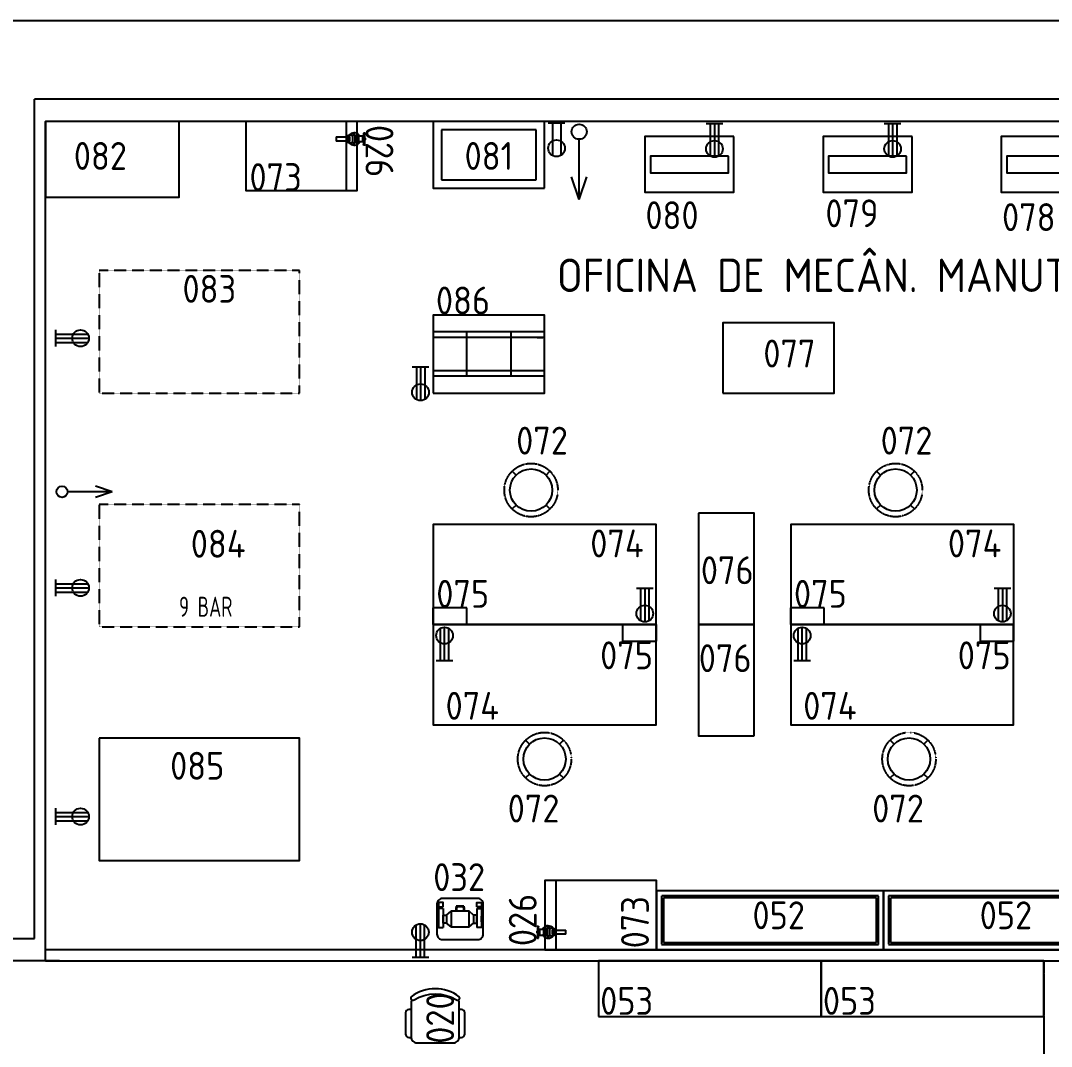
# Model space of a CAD drawing. Header units: millimetres. Extents: x 18768 to 1484868, y -11027 to 520152.
# Drawn here: x 204153 to 213408, y 163760 to 172974 of the extents above; entities that cross this region are included whole.
import ezdxf
from ezdxf.enums import TextEntityAlignment as Align

# ---------------------------------------------------------------- set-up
doc = ezdxf.new("R2010")
doc.units = ezdxf.units.MM
for name, pattern in [('DASHED', [0.75, 0.55, -0.2]), ('DIVIDE', [2.15, 1.5, -0.2, 0.05, -0.15, 0.05, -0.2]), ('HIDDEN', [0.375, 0.25, -0.125]), ('HIDDEN2', [4.7625, 3.175, -1.5875])]:
    doc.linetypes.add(name, pattern=pattern)
for name, color, linetype in [('L018-SIMBOLO1', 3, 'Continuous'), ('L018-SIMBOLO3', 3, 'Continuous'), ('L025-CONTORNO', 7, 'Continuous'), ('L025-IMAGIN', 1, 'DIVIDE'), ('L025-TEXTO', 7, 'Continuous'), ('L025-TRACEJ', 140, 'DASHED'), ('L035-ARRANJO-ADQUIRIR', 102, 'Continuous'), ('L035-ARRANJO-EXISTENTE', 180, 'Continuous'), ('L035-ARRANJO-REMANEJADO', 200, 'Continuous'), ('L035-TEXTO', 40, 'Continuous'), ('PAREDES', 7, 'Continuous')]:
    doc.layers.add(name, color=color, linetype=linetype)
doc.layers.add('L035-DEMOLIÇÃO', color=40, linetype='Continuous', plot=False)
doc.styles.add('ISO-CP--18', font='isocp.shx', dxfattribs={"width": 0.75, "height": 180})
doc.styles.add('ISO-CP--25', font='isocp.shx', dxfattribs={"height": 250})
doc.styles.add('ISO-CP--35', font='isocp.shx', dxfattribs={"height": 350})
doc.styles.add('Itálico', font='italic.shx', dxfattribs={"height": 500})

# ---------------------------------------------------------------- blocks, each defined once
blk = doc.blocks.new('BL_SENAI_id9330313130')
at = {"layer": 'L035-ARRANJO-EXISTENTE', "color": 0}
for p, q in [((-2.2, 568.9), (-2.2, 530.6)), ((13, 568.9), (-2.2, 568.9)), ((13, 530.6), (13, 572.3)), ((81.7, 581.5), (87.6, 585.8)), ((133.6, 581.5), (81.7, 581.5)), ((81.7, 572.3), (81.7, 581)), ((133.6, 572.3), (81.7, 572.3)), ((127.6, 585.8), (87.6, 585.8)), ((133.6, 581.5), (127.6, 585.8)), ((133.6, 572.3), (133.6, 581.5)), ((184.3, 572.3), (184.3, 530.6)), ((13, 530.6), (184.3, 530.6)), ((71, 502.1), (35.4, 460.4)), ((178.5, 460.4), (144.2, 502.1)), ((-9.9, 413.3), (35.4, 419.3)), ((-9.9, 413.3), (-9.9, 346.3)), ((-3.9, 408.1), (35.4, 413.2)), ((-3.9, 408.1), (-3.9, 351.6)), ((-9.9, 346.3), (35.4, 340.4)), ((-3.9, 351.6), (35.4, 346.4)), ((71, 257.5), (35.4, 299.3)), ((178.5, 299.3), (144.2, 257.5)), ((-2.2, 190.8), (-2.2, 229.1)), ((13, 190.8), (-2.2, 190.8)), ((13, 229.1), (184.3, 229.1)), ((13, 229.1), (13, 187.3)), ((133.6, 187.3), (81.7, 187.3)), ((81.7, 187.3), (81.7, 178.6)), ((133.6, 187.3), (133.6, 178.2)), ((184.3, 187.3), (184.3, 229.1)), ((133.6, 178.2), (81.7, 178.2)), ((81.7, 178.2), (87.6, 173.8)), ((127.6, 173.8), (87.6, 173.8)), ((133.6, 178.2), (127.6, 173.8))]:
    blk.add_line(p, q, dxfattribs=at)
blk.add_lwpolyline([(241.9, 587.3), (-28.1, 587.3, 0.414214), (-78.1, 537.3), (-78.1, 222.3, 0.414214), (-28.1, 172.3), (241.9, 172.3, 0.414214), (291.9, 222.3), (291.9, 537.3, 0.414214)], format="xyb", close=True, dxfattribs=at)
for points in [[(-2.2, 530.6), (-42.4, 530.6), (-42.4, 572.3), (184.3, 572.3), (184.3, 568.9)], [(-2.2, 229.1), (-42.4, 229.1), (-42.4, 187.3), (184.3, 187.3), (184.3, 190.8)]]:
    blk.add_lwpolyline(points, dxfattribs=at)
for points in [[(144.2, 502.1), (144.2, 530.6), (71, 530.6), (71, 502.1)], [(35.4, 299.3), (178.5, 299.3), (178.5, 460.4), (35.4, 460.4)], [(144.2, 257.5), (144.2, 229.1), (71, 229.1), (71, 257.5)]]:
    blk.add_lwpolyline(points, close=True, dxfattribs=at)
at = {"layer": 'L025-TEXTO', "style": 'ISO-CP--25'}
blk.add_attdef('rmp_mt_codmaterial', (15, 15), '', height=40, dxfattribs=at)
at = {"layer": 'L025-TEXTO', "style": 'ISO-CP--25', "flags": 1}
for tag in ['rmp_mt_nomeunid', 'rmp_mt_potencia', 'rmp_mt_cod']:
    blk.add_attdef(tag, (15, 15), '', height=40, dxfattribs=at)
blk = doc.blocks.new('BL_SENAI_id9320231060')
at = {"layer": 'L025-CONTORNO', "color": 0}
blk.add_lwpolyline([(0, 0), (2000, 0), (2000, 500), (0, 500)], close=True, dxfattribs=at)
at = {"layer": 'L025-TEXTO', "style": 'Itálico'}
blk.add_attdef('rmp_mt_codmaterial', (15, 15), '', height=40, dxfattribs=at)
at = {"layer": 'L025-TEXTO', "style": 'Itálico', "flags": 1}
for tag in ['rmp_mt_nomeunid', 'rmp_mt_potencia', 'rmp_mt_cod']:
    blk.add_attdef(tag, (15, 15), '', height=40, dxfattribs=at)
blk = doc.blocks.new('BL_SENAI_id9300163103')
at = {"layer": 'L025-CONTORNO', "color": 0}
blk.add_line((-985.2, 85.1), (-985.2, 705.1), dxfattribs=at)
blk.add_lwpolyline([(-1085.2, 85.1), (-85.2, 85.1), (-85.2, 705.1), (-1085.2, 705.1)], close=True, dxfattribs=at)
at = {"layer": 'L025-TEXTO', "style": 'ISO-CP--25'}
blk.add_attdef('rmp_mt_codmaterial', (15, 15), '', height=40, dxfattribs=at)
at = {"layer": 'L025-TEXTO', "style": 'ISO-CP--25', "flags": 1}
for tag in ['rmp_mt_nomeunid', 'rmp_mt_potencia', 'rmp_mt_cod']:
    blk.add_attdef(tag, (15, 15), '', height=40, dxfattribs=at)
blk = doc.blocks.new('BL_SENAI_id9310100320')
at = {"layer": 'L035-ARRANJO-EXISTENTE', "color": 0}
for p, q in [((-200.7, 56.3), (-200.7, 19.7)), ((-200.7, 56.3), (-96, 56.3)), ((-96, 19.7), (-200.7, 19.7)), ((-96, 72.3), (-55.2, 72.3)), ((-96, 3.7), (-96, 72.3)), ((-55.2, 3.7), (-96, 3.7)), ((-29.2, 76), (-35, 76)), ((-35, 67.8), (-35, 0)), ((-35, 0), (-29.2, 0)), ((-29.2, 0), (-29.2, 76)), ((-22.5, 76), (-16.6, 76)), ((-22.5, 0), (-22.5, 76)), ((-16.6, 0), (-22.5, 0)), ((-16.6, 67.8), (-16.6, 0)), ((0.9, 22.8), (0.9, 53.2)), ((39.4, 64.6), (12.3, 64.6)), ((39.4, 11.4), (12.3, 11.4)), ((35, 64.6), (35, 11.4)), ((39.4, 64.6), (39.4, 11.4))]:
    blk.add_line(p, q, dxfattribs=at)
for points in [[(-96, 21.8), (-96, 54.2), (-80.4, 54.2), (-80.4, 21.8)], [(-52.6, 76), (-35, 76), (-35, 0), (-52.6, 0)], [(0.9, 76), (-16.6, 76), (-16.6, 0), (0.9, 0)], [(39.4, 30), (39.4, 45.8), (58.1, 45.8), (58.1, 30)], [(45.4, 91.7), (45.4, 87.5), (54.8, 87.5), (54.8, 91.7)], [(45.4, -15.9), (45.4, -11.8), (54.8, -11.8), (54.8, -15.9)]]:
    blk.add_lwpolyline(points, close=True, dxfattribs=at)
for points in [[(48.1, 45.8), (48.1, 87.5), (52.2, 87.5), (52.2, 45.8)], [(52.2, 30), (52.2, -11.8), (48.1, -11.8), (48.1, 30)]]:
    blk.add_lwpolyline(points, dxfattribs=at)
for centre in [(-41.8, 84.6), (-41.8, -8.6)]:
    blk.add_circle(centre, 4.46, dxfattribs=at)
for centre, radius, start, end in [((-40.5, 38), 55.5, 41.73855, 141.87067), ((-40.5, 38), 55.5, 218.12933, 318.26145), ((-55.2, 74.9), 2.59, 270, 0), ((-55.2, 1.1), 2.59, 0, 90), ((12.3, 76), 11.4, 180, 270), ((12.3, 0), 11.4, 90, 180)]:
    blk.add_arc(centre, radius, start, end, dxfattribs=at)
at = {"layer": 'L025-TEXTO', "style": 'ISO-CP--25'}
blk.add_attdef('rmp_mt_codmaterial', (15, 15), '', height=40, dxfattribs=at)
at = {"layer": 'L025-TEXTO', "style": 'ISO-CP--25', "flags": 1}
for tag in ['rmp_mt_nomeunid', 'rmp_mt_potencia', 'rmp_mt_cod']:
    blk.add_attdef(tag, (15, 15), '', height=40, dxfattribs=at)
blk = doc.blocks.new('BL_SENAI_id9300103501')
at = {"layer": 'L025-CONTORNO', "color": 0}
blk.add_lwpolyline([(-1554.6, 282.4), (-354.6, 282.4), (-354.6, 962.4), (-1554.6, 962.4)], close=True, dxfattribs=at)
at = {"layer": 'L025-TEXTO', "style": 'ISO-CP--25'}
blk.add_attdef('rmp_mt_codmaterial', (15, 15), '', height=40, dxfattribs=at)
at = {"layer": 'L025-TEXTO', "style": 'ISO-CP--25', "flags": 1}
for tag in ['rmp_mt_nomeunid', 'rmp_mt_potencia', 'rmp_mt_cod']:
    blk.add_attdef(tag, (15, 15), '', height=40, dxfattribs=at)
blk = doc.blocks.new('BL_SENAI_id9380320010')
at = {"layer": 'L025-CONTORNO', "color": 0}
blk.add_lwpolyline([(-614.3, -165.9), (485.7, -165.9), (485.7, 1634.1), (-614.3, 1634.1)], close=True, dxfattribs=at)
at = {"layer": 'L025-TEXTO', "style": 'ISO-CP--25'}
blk.add_attdef('rmp_mt_codmaterial', (15, 15), '', height=40, dxfattribs=at)
at = {"layer": 'L025-TEXTO', "style": 'ISO-CP--25', "flags": 1}
for tag in ['rmp_mt_nomeunid', 'rmp_mt_potencia', 'rmp_mt_cod']:
    blk.add_attdef(tag, (15, 15), '', height=40, dxfattribs=at)
blk = doc.blocks.new('BL_SENAI_id9380330030')
at = {"layer": 'L035-ARRANJO-ADQUIRIR', "color": 0, "linetype": 'HIDDEN'}
blk.add_lwpolyline([(-1579.9, -233.3), (220.1, -233.3), (220.1, 866.7), (-1579.9, 866.7)], close=True, dxfattribs=at)
at = {"layer": 'L025-TEXTO', "style": 'ISO-CP--25'}
blk.add_attdef('rmp_mt_codmaterial', (15, 15), '', height=40, dxfattribs=at)
at = {"layer": 'L025-TEXTO', "style": 'ISO-CP--25', "flags": 1}
for tag in ['rmp_mt_nomeunid', 'rmp_mt_potencia', 'rmp_mt_cod']:
    blk.add_attdef(tag, (15, 15), '', height=40, dxfattribs=at)
blk = doc.blocks.new('BL_SENAI_id9380390070')
at = {"layer": 'L025-CONTORNO', "color": 0}
for points in [[(-938.5, 117.1), (-138.5, 117.1), (-138.5, 617.1), (-938.5, 617.1)], [(-888.5, 292.1), (-188.5, 292.1), (-188.5, 442.1), (-888.5, 442.1)]]:
    blk.add_lwpolyline(points, close=True, dxfattribs=at)
at = {"layer": 'L025-TEXTO', "style": 'ISO-CP--25'}
blk.add_attdef('rmp_mt_codmaterial', (15, 15), '', height=40, dxfattribs=at)
at = {"layer": 'L025-TEXTO', "style": 'ISO-CP--25', "flags": 1}
for tag in ['rmp_mt_nomeunid', 'rmp_mt_potencia', 'rmp_mt_cod']:
    blk.add_attdef(tag, (15, 15), '', height=40, dxfattribs=at)
blk = doc.blocks.new('BL_SENAI_id9380390080')
at = {"layer": 'L025-CONTORNO', "color": 0}
for points in [[(-832.5, 54.5), (-32.5, 54.5), (-32.5, 554.5), (-832.5, 554.5)], [(-782.5, 229.5), (-82.5, 229.5), (-82.5, 379.5), (-782.5, 379.5)]]:
    blk.add_lwpolyline(points, close=True, dxfattribs=at)
at = {"layer": 'L025-TEXTO', "style": 'ISO-CP--25'}
blk.add_attdef('rmp_mt_codmaterial', (15, 15), '', height=40, dxfattribs=at)
at = {"layer": 'L025-TEXTO', "style": 'ISO-CP--25', "flags": 1}
for tag in ['rmp_mt_nomeunid', 'rmp_mt_potencia', 'rmp_mt_cod']:
    blk.add_attdef(tag, (15, 15), '', height=40, dxfattribs=at)
blk = doc.blocks.new('BL_SENAI_id9380390090')
at = {"layer": 'L025-CONTORNO', "color": 0}
for points in [[(-682.8, 170.4), (117.2, 170.4), (117.2, 670.4), (-682.8, 670.4)], [(-632.8, 345.4), (67.2, 345.4), (67.2, 495.4), (-632.8, 495.4)]]:
    blk.add_lwpolyline(points, close=True, dxfattribs=at)
at = {"layer": 'L025-TEXTO', "style": 'ISO-CP--25'}
blk.add_attdef('rmp_mt_codmaterial', (15, 15), '', height=40, dxfattribs=at)
at = {"layer": 'L025-TEXTO', "style": 'ISO-CP--25', "flags": 1}
for tag in ['rmp_mt_nomeunid', 'rmp_mt_potencia', 'rmp_mt_cod']:
    blk.add_attdef(tag, (15, 15), '', height=40, dxfattribs=at)
blk = doc.blocks.new('BL_SENAI_id9330320140')
at = {"layer": 'L035-ARRANJO-REMANEJADO', "color": 0}
for p, q in [((-1119.7, 702.2), (-119.7, 702.2)), ((-1119.7, 652.2), (-119.7, 652.2)), ((-819.7, 702.2), (-819.7, 302.2)), ((-419.7, 702.2), (-419.7, 302.2)), ((-1119.7, 352.2), (-119.7, 352.2)), ((-1119.7, 302.2), (-119.7, 302.2)), ((-1053.4, 352.2), (-1103.4, 352.2))]:
    blk.add_line(p, q, dxfattribs=at)
blk.add_lwpolyline([(-119.7, 852.2), (-1119.7, 852.2), (-1119.7, 152.2), (-119.7, 152.2)], close=True, dxfattribs=at)
at = {"layer": 'L025-TEXTO', "style": 'ISO-CP--25'}
blk.add_attdef('rmp_mt_codmaterial', (15, 15), '', height=40, dxfattribs=at)
at = {"layer": 'L025-TEXTO', "style": 'ISO-CP--25', "flags": 1}
for tag in ['rmp_mt_nomeunid', 'rmp_mt_potencia', 'rmp_mt_cod']:
    blk.add_attdef(tag, (15, 15), '', height=40, dxfattribs=at)
blk = doc.blocks.new('BL_SENAI_id9300119427')
at = {"layer": 'L025-CONTORNO', "color": 0}
for p, q in [((-684.6, 1011.8), (-684.6, 161.8)), ((-234.6, 1011.8), (-684.6, 1011.8)), ((-234.6, 161.8), (-234.6, 1011.8)), ((-684.6, 161.8), (-234.6, 161.8))]:
    blk.add_line(p, q, dxfattribs=at)
blk.add_lwpolyline([(-759.6, 86.8), (-159.6, 86.8), (-159.6, 1086.8), (-759.6, 1086.8)], close=True, dxfattribs=at)
at = {"layer": 'L025-TEXTO', "style": 'ISO-CP--25'}
blk.add_attdef('rmp_mt_codmaterial', (15, 15), '', height=40, dxfattribs=at)
at = {"layer": 'L025-TEXTO', "style": 'ISO-CP--25', "flags": 1}
for tag in ['rmp_mt_nomeunid', 'rmp_mt_potencia', 'rmp_mt_cod']:
    blk.add_attdef(tag, (15, 15), '', height=40, dxfattribs=at)
blk = doc.blocks.new('BL_SENAI_id9350520770')
at = {"layer": 'L025-CONTORNO', "color": 0}
blk.add_lwpolyline([(-1125.1, 177.5), (-125.1, 177.5), (-125.1, 807.5), (-1125.1, 807.5)], close=True, dxfattribs=at)
at = {"layer": 'L025-TEXTO', "style": 'ISO-CP--25'}
blk.add_attdef('rmp_mt_codmaterial', (15, 15), '', height=40, dxfattribs=at)
at = {"layer": 'L025-TEXTO', "style": 'ISO-CP--25', "flags": 1}
for tag in ['rmp_mt_nomeunid', 'rmp_mt_potencia', 'rmp_mt_cod']:
    blk.add_attdef(tag, (15, 15), '', height=40, dxfattribs=at)
blk = doc.blocks.new('BL_SENAI_id9320230770')
at = {"layer": 'L025-CONTORNO', "color": 0}
blk.add_lwpolyline([(-848.2, -168.9), (1191.8, -168.9), (1191.8, 361.1), (-848.2, 361.1)], close=True, dxfattribs=at)
at = {"layer": 'L025-CONTORNO', "color": 0, "linetype": 'HIDDEN2'}
for points in [[(-803.2, -123.9), (1146.8, -123.9), (1146.8, 316.1), (-803.2, 316.1)], [(-785.2, -105.9), (1128.8, -105.9), (1128.8, 298.1), (-785.2, 298.1)]]:
    blk.add_lwpolyline(points, close=True, dxfattribs=at)
at = {"layer": 'L025-TEXTO', "style": 'ISO-CP--25'}
blk.add_attdef('rmp_mt_codmaterial', (15, 15), '', height=40, dxfattribs=at)
at = {"layer": 'L025-TEXTO', "style": 'ISO-CP--25', "flags": 1}
for tag in ['rmp_mt_nomeunid', 'rmp_mt_potencia', 'rmp_mt_cod']:
    blk.add_attdef(tag, (15, 15), '', height=40, dxfattribs=at)
blk = doc.blocks.new('BL_SENAI_id9300121710')
at = {"layer": 'L035-ARRANJO-EXISTENTE', "color": 0}
for p, q in [((-300, 150), (-300, 0)), ((-300, 150), (0, 150)), ((0, 150), (0, 0)), ((-300, 0), (0, 0))]:
    blk.add_line(p, q, dxfattribs=at)
at = {"layer": 'L025-TEXTO', "style": 'ISO-CP--25'}
blk.add_attdef('rmp_mt_codmaterial', (15, 15), '', height=40, dxfattribs=at)
at = {"layer": 'L025-TEXTO', "style": 'ISO-CP--25', "flags": 1}
for tag in ['rmp_mt_nomeunid', 'rmp_mt_potencia', 'rmp_mt_cod']:
    blk.add_attdef(tag, (15, 15), '', height=40, dxfattribs=at)
blk = doc.blocks.new('BL_SENAI_id9320240290')
at = {"layer": 'L025-CONTORNO', "color": 0}
blk.add_lwpolyline([(-248.5, 37.7), (-248.5, 2037.7), (-1148.5, 2037.7), (-1148.5, 37.7)], close=True, dxfattribs=at)
at = {"layer": 'L025-TEXTO', "style": 'ISO-CP--25'}
blk.add_attdef('rmp_mt_codmaterial', (15, 15), '', height=40, dxfattribs=at)
at = {"layer": 'L025-TEXTO', "style": 'ISO-CP--25', "flags": 1}
for tag in ['rmp_mt_nomeunid', 'rmp_mt_potencia', 'rmp_mt_cod']:
    blk.add_attdef(tag, (15, 15), '', height=40, dxfattribs=at)
blk = doc.blocks.new('BL_SENAI_id9320240380')
at = {"layer": 'L025-CONTORNO', "color": 0}
blk.add_lwpolyline([(-795.8, 248.5), (204.2, 248.5), (204.2, 748.5), (-795.8, 748.5)], close=True, dxfattribs=at)
at = {"layer": 'L025-TEXTO', "style": 'ISO-CP--18'}
blk.add_attdef('rmp_mt_codmaterial', (15, 15), '', height=40, dxfattribs=at)
at = {"layer": 'L025-TEXTO', "style": 'ISO-CP--18', "flags": 1}
for tag in ['rmp_mt_nomeunid', 'rmp_mt_potencia', 'rmp_mt_cod']:
    blk.add_attdef(tag, (15, 15), '', height=40, dxfattribs=at)
blk = doc.blocks.new('BL_SENAI_id9320211340')
at = {"layer": 'L025-TRACEJ', "color": 0}
blk.add_circle((184.9, 38.9), 240, dxfattribs=at)
at = {"layer": 'L035-ARRANJO-EXISTENTE', "color": 0}
for p, q in [((50.6, 173.3), (15.2, 208.7)), ((319.3, 173.3), (354.6, 208.7)), ((50.6, -95.4), (15.2, -130.8)), ((319.3, -95.4), (354.6, -130.8))]:
    blk.add_line(p, q, dxfattribs=at)
blk.add_circle((184.9, 38.9), 190, dxfattribs=at)
at = {"layer": 'L025-TEXTO', "style": 'ISO-CP--25'}
blk.add_attdef('rmp_mt_codmaterial', (15, 15), '', height=40, dxfattribs=at)
at = {"layer": 'L025-TEXTO', "style": 'ISO-CP--25', "flags": 1}
for tag in ['rmp_mt_nomeunid', 'rmp_mt_potencia', 'rmp_mt_cod']:
    blk.add_attdef(tag, (15, 15), '', height=40, dxfattribs=at)
blk = doc.blocks.new('BL_SENAI_id9320210400')
at = {"layer": 'L035-ARRANJO-ADQUIRIR', "color": 0}
for points in [[(-689.7, 550.3, -0.290756), (-310.2, 550.3, 0.829608), (-283.9, 578.9, 0.333333), (-716.3, 578.9, 0.829608), (-690, 550.3)], [(-717.1, 464.5), (-737.1, 464.5, 0.414214), (-767.1, 434.5), (-767.1, 244.5, 0.414214), (-737.1, 214.5), (-716.9, 214.5)], [(-710.1, 549.8, 0.129448), (-717.1, 523.2), (-717.1, 218.5, 0.414214), (-663, 164.5), (-337.9, 164.5, 0.414214), (-283.9, 218.5), (-283.9, 524.9, 0.120944), (-290, 549.9)], [(-283.9, 214.5), (-263.9, 214.5, 0.414214), (-233.9, 244.5), (-233.9, 434.5, 0.414214), (-263.9, 464.5), (-283.9, 464.5)]]:
    blk.add_lwpolyline(points, format="xyb", dxfattribs=at)
at = {"layer": 'L025-TEXTO', "style": 'ISO-CP--25'}
blk.add_attdef('rmp_mt_codmaterial', (15, 15), '', height=40, dxfattribs=at)
at = {"layer": 'L025-TEXTO', "style": 'ISO-CP--25', "flags": 1}
for tag in ['rmp_mt_nomeunid', 'rmp_mt_potencia', 'rmp_mt_cod']:
    blk.add_attdef(tag, (15, 15), '', height=40, dxfattribs=at)

msp = doc.modelspace()

# ---------------------------------------------------------------- linework, layer by layer
at = {"layer": 'L018-SIMBOLO1'}
for p, q in [((209039.482, 172051.772), (208889.482, 172051.772)), ((208926.982, 172051.772), (208926.982, 171761.82)), ((209001.982, 172051.772), (209001.982, 171761.82)), ((210457.317, 172045.821), (210307.317, 172045.821)), ((210344.817, 172045.821), (210344.817, 171755.869)), ((210382.317, 172045.821), (210382.317, 171745.821)), ((210419.817, 172045.821), (210419.817, 171755.869)), ((212057.317, 172045.821), (211907.317, 172045.821)), ((211944.817, 172045.821), (211944.817, 171755.869)), ((211982.317, 172045.821), (211982.317, 171745.821)), ((212019.817, 172045.821), (212019.817, 171755.869)), ((204465.519, 170195.464), (204465.519, 170045.464)), ((204465.519, 170157.964), (204755.471, 170157.964)), ((204465.519, 170120.464), (204765.519, 170120.464)), ((204465.519, 170082.964), (204755.471, 170082.964)), ((207818.287, 169860.181), (207668.287, 169860.181)), ((207705.787, 169860.181), (207705.787, 169570.229)), ((207743.287, 169860.181), (207743.287, 169560.181)), ((207780.787, 169860.181), (207780.787, 169570.229)), ((204465.519, 167953.079), (204465.519, 167803.079)), ((204465.519, 167915.579), (204755.471, 167915.579)), ((204465.519, 167878.079), (204765.519, 167878.079)), ((204465.519, 167840.579), (204755.471, 167840.579)), ((209831.905, 167872.252), (209681.905, 167872.252)), ((209719.405, 167872.252), (209719.405, 167582.3)), ((209756.905, 167872.252), (209756.905, 167572.252)), ((209794.405, 167872.252), (209794.405, 167582.3)), ((213043.055, 167872.252), (212893.055, 167872.252)), ((212930.555, 167872.252), (212930.555, 167582.3)), ((212968.055, 167872.252), (212968.055, 167572.252)), ((213005.555, 167872.252), (213005.555, 167582.3)), ((211170.282, 167224.72), (211170.282, 167524.72)), ((211132.782, 167224.72), (211132.782, 167514.672)), ((211207.782, 167224.72), (211207.782, 167514.672)), ((211095.282, 167224.72), (211245.282, 167224.72)), ((204465.519, 165898.472), (204465.519, 165748.472)), ((204465.519, 165860.972), (204755.471, 165860.972)), ((204465.519, 165823.472), (204765.519, 165823.472)), ((204465.519, 165785.972), (204755.471, 165785.972)), ((207704.742, 164560.704), (207704.742, 164850.656)), ((207742.242, 164560.704), (207742.242, 164860.704)), ((207779.742, 164560.704), (207779.742, 164850.656)), ((207667.242, 164560.704), (207817.242, 164560.704))]:
    msp.add_line(p, q, dxfattribs=at)
at = {"layer": 'L018-SIMBOLO1', "color": 3}
for p, q in [((207959.131, 167224.72), (207959.131, 167524.72)), ((207921.631, 167224.72), (207921.631, 167514.672)), ((207996.631, 167224.72), (207996.631, 167514.672)), ((207884.131, 167224.72), (208034.131, 167224.72))]:
    msp.add_line(p, q, dxfattribs=at)
at = {"layer": 'L018-SIMBOLO1'}
for centre in [(208964.482, 171826.772), (210382.317, 171820.821), (211982.317, 171820.821), (204690.519, 170120.464), (207743.287, 169635.181), (204690.519, 167878.079), (209756.905, 167647.252), (212968.055, 167647.252), (211170.282, 167449.72), (204690.519, 165823.472), (207742.242, 164785.704)]:
    msp.add_circle(centre, 75, dxfattribs=at)
at = {"layer": 'L018-SIMBOLO1', "color": 3}
msp.add_circle((207959.131, 167449.72), 75, dxfattribs=at)
at = {"layer": 'L018-SIMBOLO3'}
for p, q in [((209167.737, 171367.778), (209167.737, 171907.778)), ((209167.737, 171367.778), (209100.237, 171570.278)), ((209167.737, 171367.778), (209235.237, 171570.278)), ((204974.269, 168741.287), (204574.269, 168741.287)), ((204974.269, 168741.287), (204824.269, 168791.287)), ((204974.269, 168741.287), (204824.269, 168691.287))]:
    msp.add_line(p, q, dxfattribs=at)
for centre, radius in [((209167.737, 171975.278), 67.5), ((204524.269, 168741.287), 50)]:
    msp.add_circle(centre, radius, dxfattribs=at)
at = {"layer": 'L025-IMAGIN'}
msp.add_line((213341.498, 164528.486), (213341.498, 163328.486), dxfattribs=at)
at = {"layer": 'L035-DEMOLIÇÃO', "linetype": 'ByBlock', "lineweight": -2}
msp.add_lwpolyline([(243039.686, 135444.965), (151141.405, 135444.965), (151141.405, 172973.559), (243039.686, 172973.559)], close=True, dxfattribs=at)
at = {"layer": 'PAREDES', "ltscale": 0.01}
for p, q in [((204276.428, 164728.486), (204276.428, 172268.486)), ((204376.428, 164528.486), (204376.428, 172068.486))]:
    msp.add_line(p, q, dxfattribs=at)
at = {"layer": 'PAREDES'}
for p, q in [((219603.279, 172268.486), (204276.428, 172268.486)), ((219603.279, 172068.486), (204376.428, 172068.486)), ((187253.279, 164728.486), (204276.428, 164728.486)), ((214341.498, 164628.486), (204376.428, 164628.486)), ((204500.309, 164528.486), (187253.279, 164528.486)), ((204376.428, 164528.486), (214341.498, 164528.486))]:
    msp.add_line(p, q, dxfattribs=at)

# ---------------------------------------------------------------- block references
at = {"layer": 'L035-ARRANJO-ADQUIRIR'}
ref = msp.add_blockref('BL_SENAI_id9300103501', (204021.878, 172350.877), dxfattribs=dict(at, rotation=180))
ref.add_attrib('rmp_mt_codmaterial', '082', dxfattribs={"layer": 'L025-TEXTO', "height": 250, "style": 'ISO-CP--25'}).set_placement((204868.761, 171758.277), align=Align.MIDDLE)
ref = msp.add_blockref('BL_SENAI_id9300163103', (206089.509, 172153.603), dxfattribs=dict(at, rotation=180))
ref.add_attrib('rmp_mt_codmaterial', '073', dxfattribs={"layer": 'L025-TEXTO', "height": 250, "style": 'ISO-CP--25'}).set_placement((206442.273, 171568.357), align=Align.MIDDLE)
ref = msp.add_blockref('BL_SENAI_id9300119427', (208944.829, 172228.096), dxfattribs=dict(at, rotation=90))
ref.add_attrib('rmp_mt_codmaterial', '081', dxfattribs={"layer": 'L025-TEXTO', "height": 250, "style": 'ISO-CP--25'}).set_placement((208356.867, 171758.221), align=Align.MIDDLE)
ref = msp.add_blockref('BL_SENAI_id9310100320', (207187.218, 171872.135), dxfattribs=at)
ref.add_attrib('rmp_mt_codmaterial', '026', dxfattribs={"layer": 'L025-TEXTO', "height": 250, "rotation": 270, "style": 'ISO-CP--25'}).set_placement((207374.694, 171801.814), align=Align.MIDDLE)
ref = msp.add_blockref('BL_SENAI_id9380390070', (209619.487, 172049.454), dxfattribs=dict(at, rotation=180))
ref.add_attrib('rmp_mt_codmaterial', '080', dxfattribs={"layer": 'L025-TEXTO', "height": 250, "style": 'ISO-CP--25'}).set_placement((210001.293, 171226.116), align=Align.MIDDLE)
ref = msp.add_blockref('BL_SENAI_id9380390080', (211325.566, 171986.85), dxfattribs=dict(at, rotation=180))
ref.add_attrib('rmp_mt_codmaterial', '079', dxfattribs={"layer": 'L025-TEXTO', "height": 250, "style": 'ISO-CP--25'}).set_placement((211617.442, 171242.634), align=Align.MIDDLE)
ref = msp.add_blockref('BL_SENAI_id9380390090', (213075.235, 172102.693), dxfattribs=dict(at, rotation=180))
ref.add_attrib('rmp_mt_codmaterial', '078', dxfattribs={"layer": 'L025-TEXTO', "height": 250, "style": 'ISO-CP--25'}).set_placement((213205.05, 171208.728), align=Align.MIDDLE)
ref = msp.add_blockref('BL_SENAI_id9380330030', (205078.114, 170495.224), dxfattribs=dict(at, rotation=180))
ref.add_attrib('rmp_mt_codmaterial', '083', dxfattribs={"layer": 'L025-TEXTO', "height": 250, "style": 'ISO-CP--25'}).set_placement((205846.96, 170564.523), align=Align.MIDDLE)
ref = msp.add_blockref('BL_SENAI_id9330320140', (207738.341, 170480.644), dxfattribs=dict(at, rotation=180))
ref.add_attrib('rmp_mt_codmaterial', '086', dxfattribs={"layer": 'L025-TEXTO', "height": 250, "style": 'ISO-CP--25'}).set_placement((208124.851, 170459.76), align=Align.MIDDLE)
ref = msp.add_blockref('BL_SENAI_id9350520770', (211583.118, 169450.981), dxfattribs=at)
ref.add_attrib('rmp_mt_codmaterial', '077', dxfattribs={"layer": 'L025-TEXTO', "height": 250, "style": 'ISO-CP--25'}).set_placement((211055.76, 169982.98), align=Align.MIDDLE)
ref = msp.add_blockref('BL_SENAI_id9320211340', (208551.097, 168717.584), dxfattribs=at)
ref.add_attrib('rmp_mt_codmaterial', '072', dxfattribs={"layer": 'L025-TEXTO', "height": 250, "style": 'ISO-CP--25'}).set_placement((208834.611, 169200.68), align=Align.MIDDLE)
ref = msp.add_blockref('BL_SENAI_id9320211340', (211823.733, 168717.584), dxfattribs=at)
ref.add_attrib('rmp_mt_codmaterial', '072', dxfattribs={"layer": 'L025-TEXTO', "height": 250, "style": 'ISO-CP--25'}).set_placement((212107.247, 169200.68), align=Align.MIDDLE)
ref = msp.add_blockref('BL_SENAI_id9380330030', (205078.114, 168395.224), dxfattribs=dict(at, rotation=180))
ref.add_attrib('rmp_mt_codmaterial', '084', dxfattribs={"layer": 'L025-TEXTO', "height": 250, "style": 'ISO-CP--25'}).set_placement((205926.726, 168274.694), align=Align.MIDDLE)
ref = msp.add_blockref('BL_SENAI_id9320240380', (209989.604, 167752.666), dxfattribs=dict(at, rotation=270))
ref.add_attrib('rmp_mt_codmaterial', '076', dxfattribs={"layer": 'L025-TEXTO', "height": 250, "style": 'ISO-CP--18'}).set_placement((210497.389, 167911.434), align=Align.CENTER)
ref = msp.add_blockref('BL_SENAI_id9320240290', (207820.361, 167299.983), dxfattribs=dict(at, rotation=270))
ref.add_attrib('rmp_mt_codmaterial', '074', dxfattribs={"layer": 'L025-TEXTO', "height": 250, "style": 'ISO-CP--25'}).set_placement((209507.523, 168277.784), align=Align.MIDDLE)
ref = msp.add_blockref('BL_SENAI_id9320240290', (211031.511, 167299.983), dxfattribs=dict(at, rotation=270))
ref.add_attrib('rmp_mt_codmaterial', '074', dxfattribs={"layer": 'L025-TEXTO', "height": 250, "style": 'ISO-CP--25'}).set_placement((212718.673, 168277.784), align=Align.MIDDLE)
ref = msp.add_blockref('BL_SENAI_id9300121710', (207858.018, 167698.486), dxfattribs=dict(at, rotation=180))
ref.add_attrib('rmp_mt_codmaterial', '075', dxfattribs={"layer": 'L025-TEXTO', "height": 250, "style": 'ISO-CP--25'}).set_placement((208122.521, 167824.583), align=Align.MIDDLE)
ref = msp.add_blockref('BL_SENAI_id9300121710', (211069.169, 167698.486), dxfattribs=dict(at, rotation=180))
ref.add_attrib('rmp_mt_codmaterial', '075', dxfattribs={"layer": 'L025-TEXTO', "height": 250, "style": 'ISO-CP--25'}).set_placement((211333.672, 167824.583), align=Align.MIDDLE)
ref = msp.add_blockref('BL_SENAI_id9320240290', (209895.675, 167796.989), dxfattribs=dict(at, rotation=90))
ref.add_attrib('rmp_mt_codmaterial', '074', dxfattribs={"layer": 'L025-TEXTO', "height": 250, "style": 'ISO-CP--25'}).set_placement((208208.513, 166819.187), align=Align.MIDDLE)
ref = msp.add_blockref('BL_SENAI_id9300121710', (209858.018, 167398.486), dxfattribs=at)
ref.add_attrib('rmp_mt_codmaterial', '075', dxfattribs={"layer": 'L025-TEXTO', "height": 250, "style": 'ISO-CP--25'}).set_placement((209593.514, 167272.389), align=Align.MIDDLE)
ref = msp.add_blockref('BL_SENAI_id9320240380', (210986.523, 167344.306), dxfattribs=dict(at, rotation=90))
ref.add_attrib('rmp_mt_codmaterial', '076', dxfattribs={"layer": 'L025-TEXTO', "height": 250, "style": 'ISO-CP--18'}).set_placement((210478.738, 167121.601), align=Align.CENTER)
ref = msp.add_blockref('BL_SENAI_id9320240290', (213106.826, 167796.989), dxfattribs=dict(at, rotation=90))
ref.add_attrib('rmp_mt_codmaterial', '074', dxfattribs={"layer": 'L025-TEXTO', "height": 250, "style": 'ISO-CP--25'}).set_placement((211419.664, 166819.187), align=Align.MIDDLE)
ref = msp.add_blockref('BL_SENAI_id9300121710', (213069.169, 167398.486), dxfattribs=at)
ref.add_attrib('rmp_mt_codmaterial', '075', dxfattribs={"layer": 'L025-TEXTO', "height": 250, "style": 'ISO-CP--25'}).set_placement((212804.665, 167272.389), align=Align.MIDDLE)
ref = msp.add_blockref('BL_SENAI_id9380320010', (205023.904, 165914.22), dxfattribs=dict(at, rotation=270))
ref.add_attrib('rmp_mt_codmaterial', '085', (205495.038, 166155.07), dxfattribs={"layer": 'L025-TEXTO', "height": 250, "style": 'ISO-CP--25'})
ref = msp.add_blockref('BL_SENAI_id9320211340', (209041.968, 166379.388), dxfattribs=dict(at, rotation=180))
ref.add_attrib('rmp_mt_codmaterial', '072', dxfattribs={"layer": 'L025-TEXTO', "height": 250, "style": 'ISO-CP--25'}).set_placement((208758.454, 165896.291), align=Align.MIDDLE)
ref = msp.add_blockref('BL_SENAI_id9320211340', (212314.604, 166379.388), dxfattribs=dict(at, rotation=180))
ref.add_attrib('rmp_mt_codmaterial', '072', dxfattribs={"layer": 'L025-TEXTO', "height": 250, "style": 'ISO-CP--25'}).set_placement((212031.09, 165896.291), align=Align.MIDDLE)
ref = msp.add_blockref('BL_SENAI_id9330313130', (207718.415, 165010.753), dxfattribs=dict(at, rotation=270))
ref.add_attrib('rmp_mt_codmaterial', '032', dxfattribs={"layer": 'L025-TEXTO', "height": 250, "style": 'ISO-CP--25'}).set_placement((208090.16, 165154.954), align=Align.CENTER)
ref = msp.add_blockref('BL_SENAI_id9300163103', (209946.115, 164543.368), dxfattribs=at)
ref.add_attrib('rmp_mt_codmaterial', '073', dxfattribs={"layer": 'L025-TEXTO', "height": 250, "rotation": 90, "style": 'ISO-CP--25'}).set_placement((209668.885, 164875.312), align=Align.MIDDLE)
ref = msp.add_blockref('BL_SENAI_id9320230770', (210709.126, 164797.396), dxfattribs=at)
ref.add_attrib('rmp_mt_codmaterial', '052', (210724.126, 164812.396), dxfattribs={"layer": 'L025-TEXTO', "height": 250, "style": 'ISO-CP--25'})
ref = msp.add_blockref('BL_SENAI_id9320230770', (212749.126, 164797.396), dxfattribs=at)
ref.add_attrib('rmp_mt_codmaterial', '052', (212764.126, 164812.396), dxfattribs={"layer": 'L025-TEXTO', "height": 250, "style": 'ISO-CP--25'})
ref = msp.add_blockref('BL_SENAI_id9310100320', (208848.406, 164824.837), dxfattribs=dict(at, rotation=180))
ref.add_attrib('rmp_mt_codmaterial', '026', dxfattribs={"layer": 'L025-TEXTO', "height": 250, "rotation": 90, "style": 'ISO-CP--25'}).set_placement((208660.929, 164895.158), align=Align.MIDDLE)
ref = msp.add_blockref('BL_SENAI_id9320231060', (209341.498, 164028.486), dxfattribs=at)
ref.add_attrib('rmp_mt_codmaterial', '053', (209356.498, 164043.486), dxfattribs={"layer": 'L025-TEXTO', "height": 250, "style": 'ISO-CP--25'})
ref = msp.add_blockref('BL_SENAI_id9320231060', (211341.498, 164028.486), dxfattribs=at)
ref.add_attrib('rmp_mt_codmaterial', '053', (211356.498, 164043.486), dxfattribs={"layer": 'L025-TEXTO', "height": 250, "style": 'ISO-CP--25'})
ref = msp.add_blockref('BL_SENAI_id9320210400', (208375.167, 163626.537), dxfattribs=at)
ref.add_attrib('rmp_mt_codmaterial', '020', dxfattribs={"layer": 'L025-TEXTO', "height": 250, "rotation": 90, "style": 'ISO-CP--25'}).set_placement((207919.737, 164014.1), align=Align.MIDDLE)

# ---------------------------------------------------------------- texts
at = {"layer": 'L035-ARRANJO-ADQUIRIR', "style": 'ISO-CP--18', "width": 0.75}
msp.add_text('9 BAR', height=180, dxfattribs=at).set_placement((205575.382, 167618.89))
at = {"layer": 'L035-TEXTO', "insert": (211810.262, 171335.731), "char_height": 300, "width": 8756.13, "attachment_point": 2, "style": 'ISO-CP--35'}
msp.add_mtext('\\POFICINA DE MECÂN. MANUTENÇÃO', dxfattribs=at)

doc.saveas('drawing.dxf')
